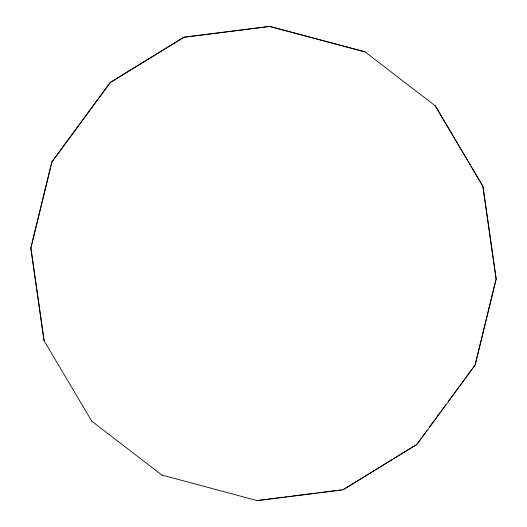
<?xml version="1.0" encoding="UTF-8"?>
<svg xmlns="http://www.w3.org/2000/svg" width="527" height="527" viewBox="0 0 527 527"><rect width="100%" height="100%" fill="white"/><g stroke="black" fill="none" stroke-linecap="round" stroke-linejoin="round"><path stroke-width="0.79" d="M421.053 438.444L416.673 444.406L393.735 458.503M422.028 437.12L426.89 430.5M429.321 427.186L434.189 420.566M435.157 419.235L440.025 412.615M440.994 411.291L445.862 404.664M448.293 401.357L453.154 394.73M454.129 393.406L458.991 386.785M459.966 385.461L464.827 378.834M465.802 377.51L472.126 368.9M473.094 367.576L475.044 364.928L496.059 278.895L482.831 186.255L435.157 105.729M342.985 489.675L392.345 459.353M257.183 500.498L266.089 499.379M267.709 499.174L283.085 497.231M284.705 497.027L287.136 496.724M288.75 496.52L291.181 496.21M292.801 496.006L316.272 493.048M317.893 492.844L337.32 490.393M338.94 490.189L341.371 489.879M365.086 51.942L269.817 26.502L184.015 37.325L110.327 82.594L51.956 162.072L30.941 248.105L44.169 340.745M161.914 475.058L257.354 500.65L343.163 489.827L416.85 444.557L475.216 365.073L496.23 279.046L483.002 186.406L435.328 105.881L364.915 51.798L269.646 26.35L183.837 37.173L110.15 82.443L51.784 161.927L30.77 247.953L43.998 340.594L91.843 421.271M91.672 421.119L162.085 475.202"/></g></svg>
